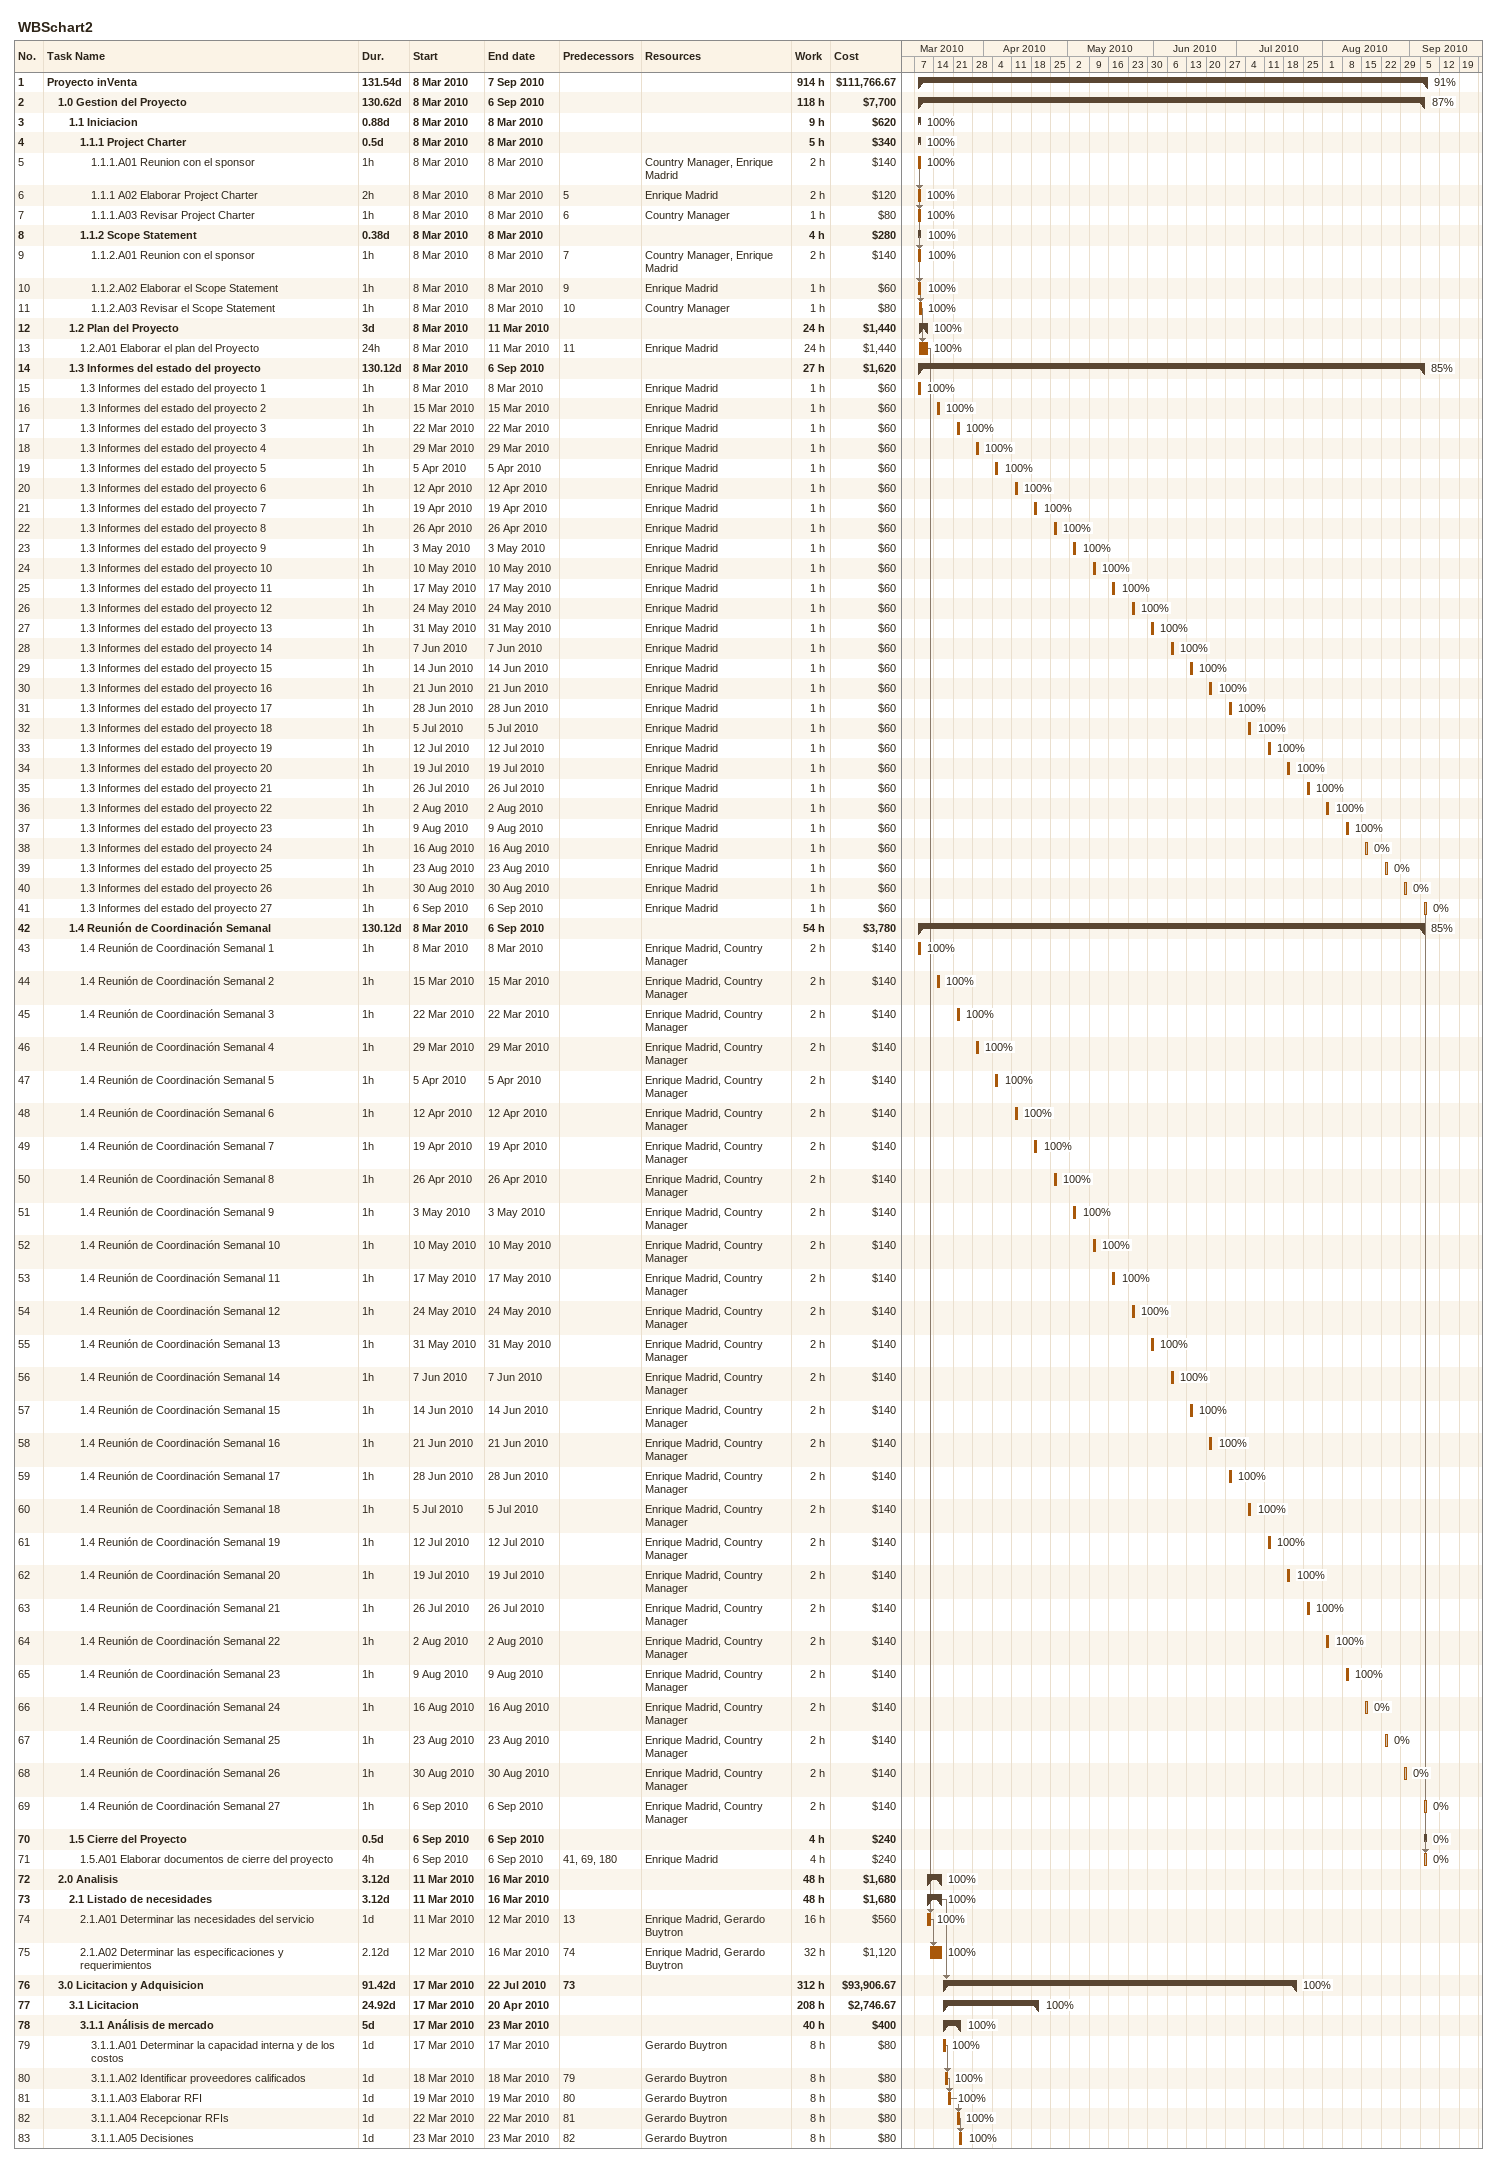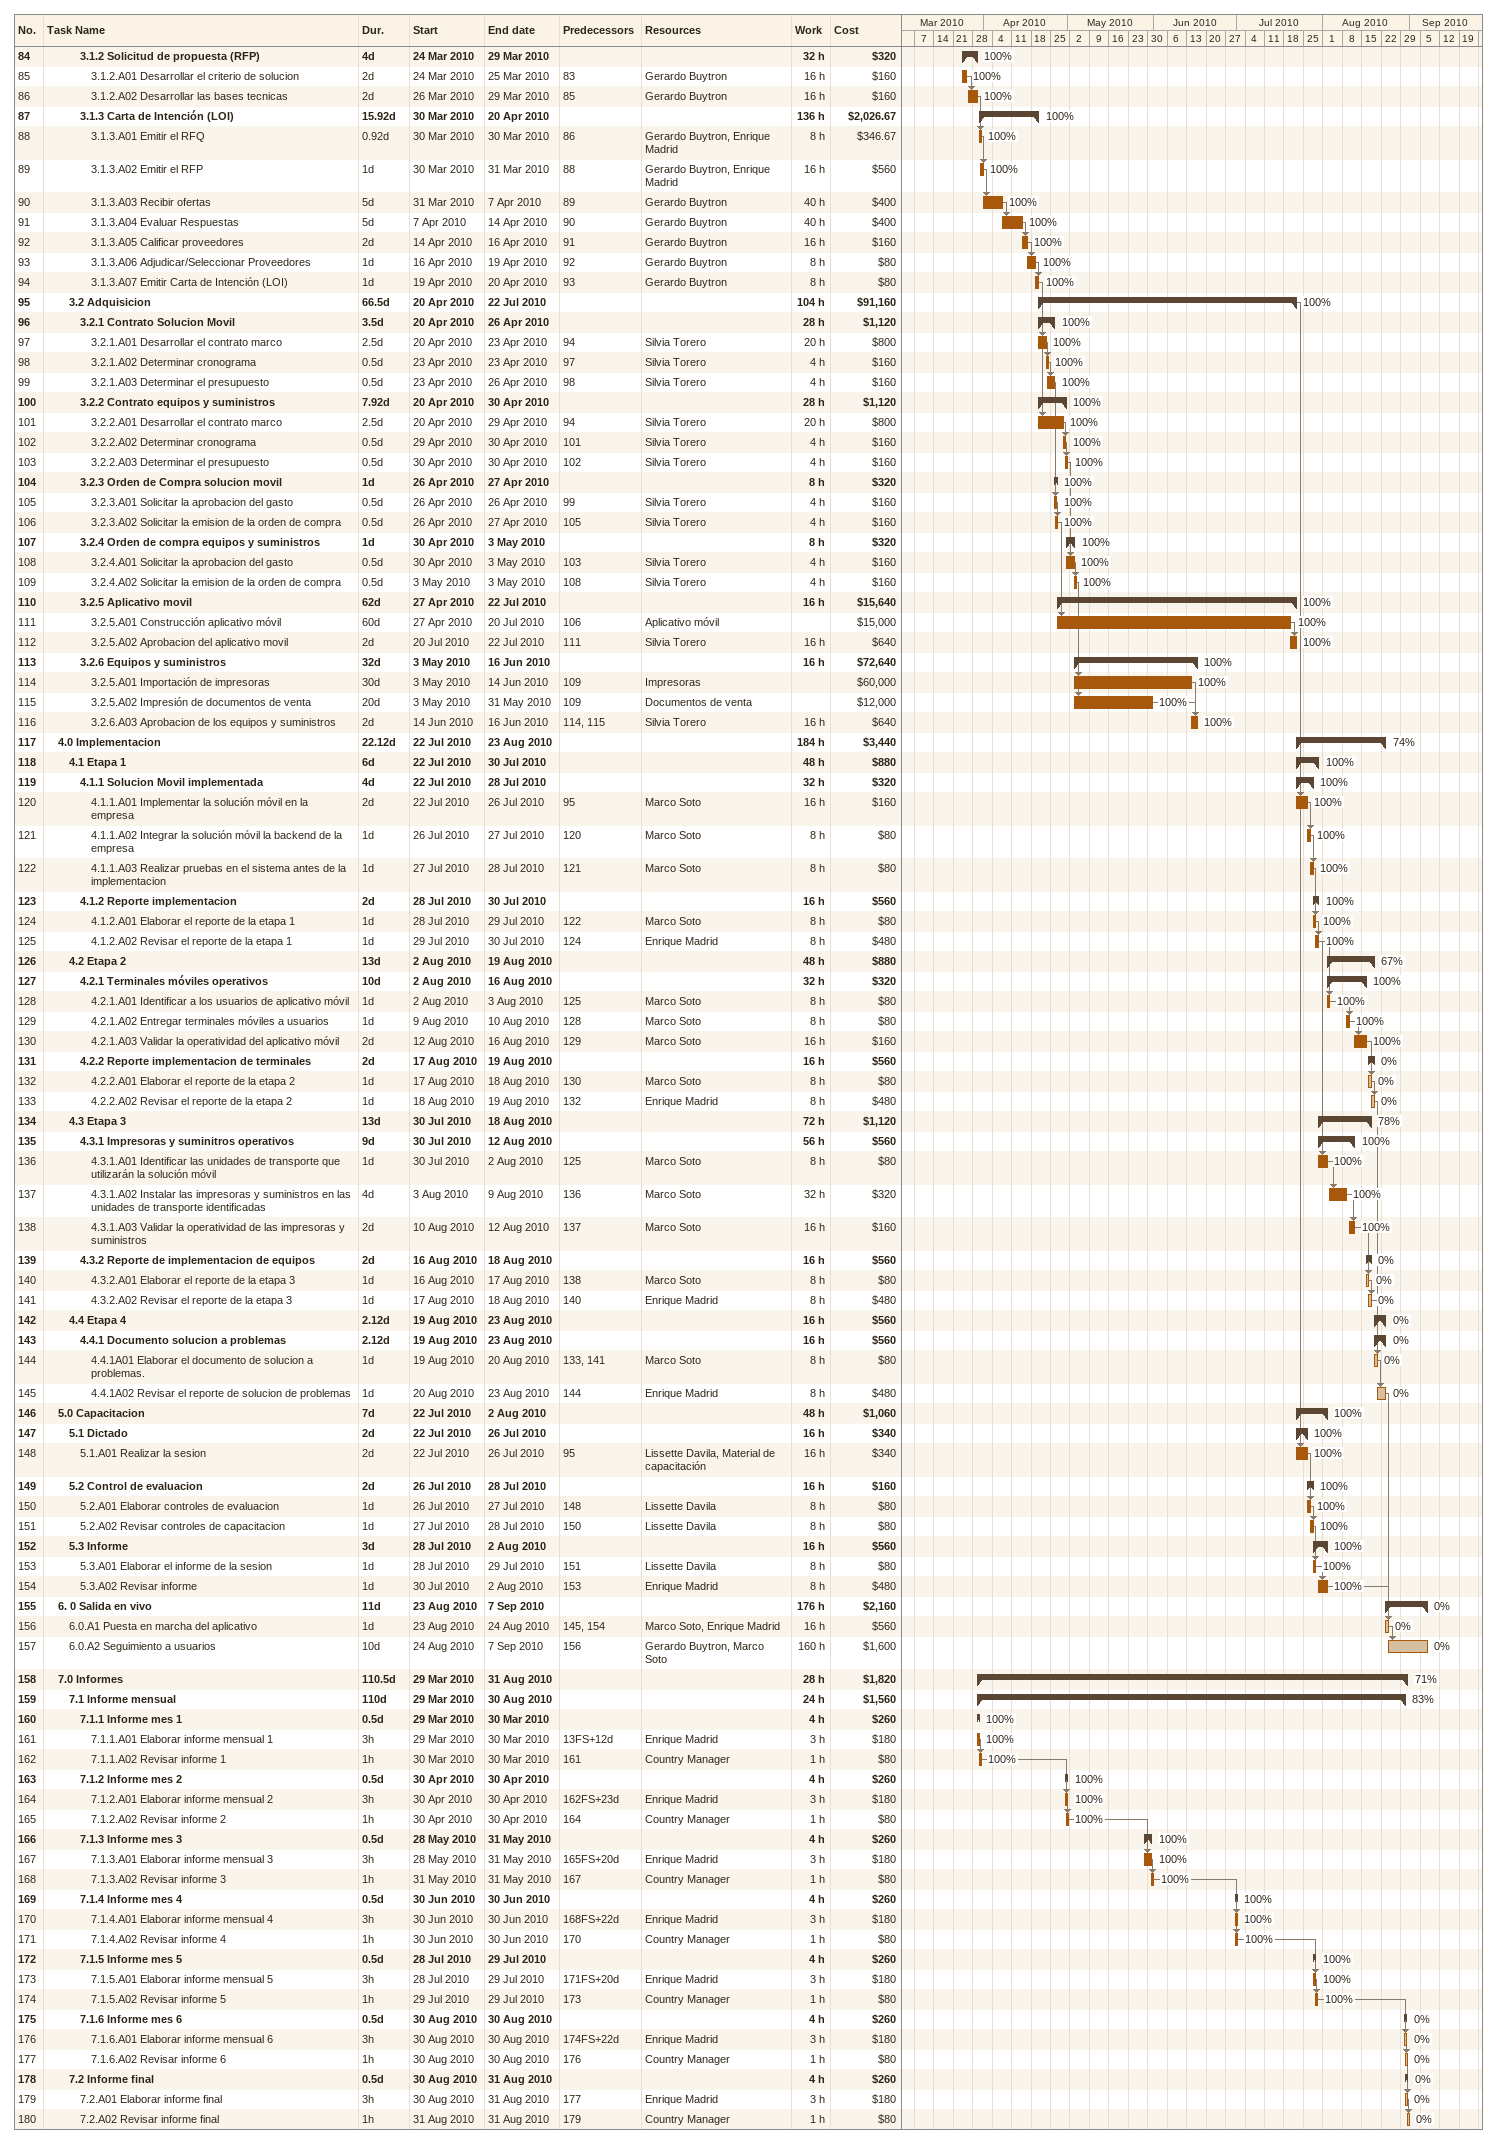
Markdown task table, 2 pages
WBSchart2

| ID | Level | Task | Duration | Start | Finish | Predecessors | Resources | % complete | Work (h) | Cost ($) |
|---|---|---|---|---|---|---|---|---|---|---|
| 1 | 1 | **Proyecto inVenta** | 131.54d | 2010-03-08 | 2010-09-07 |  |  | 91 | 914 | 111766.67 |
| 2 | 2 | **1.0 Gestion del Proyecto** | 130.62d | 2010-03-08 | 2010-09-06 |  |  | 87 | 118 | 7700 |
| 3 | 3 | **1.1 Iniciacion** | 0.88d | 2010-03-08 | 2010-03-08 |  |  | 100 | 9 | 620 |
| 4 | 4 | **1.1.1 Project Charter** | 0.5d | 2010-03-08 | 2010-03-08 |  |  | 100 | 5 | 340 |
| 5 | 5 | 1.1.1.A01 Reunion con el sponsor | 1h | 2010-03-08 | 2010-03-08 |  | Country Manager, Enrique Madrid | 100 | 2 | 140 |
| 6 | 5 | 1.1.1 A02 Elaborar Project Charter | 2h | 2010-03-08 | 2010-03-08 | 5 | Enrique Madrid | 100 | 2 | 120 |
| 7 | 5 | 1.1.1.A03 Revisar Project Charter | 1h | 2010-03-08 | 2010-03-08 | 6 | Country Manager | 100 | 1 | 80 |
| 8 | 4 | **1.1.2 Scope Statement** | 0.38d | 2010-03-08 | 2010-03-08 |  |  | 100 | 4 | 280 |
| 9 | 5 | 1.1.2.A01 Reunion con el sponsor | 1h | 2010-03-08 | 2010-03-08 | 7 | Country Manager, Enrique Madrid | 100 | 2 | 140 |
| 10 | 5 | 1.1.2.A02 Elaborar el Scope Statement | 1h | 2010-03-08 | 2010-03-08 | 9 | Enrique Madrid | 100 | 1 | 60 |
| 11 | 5 | 1.1.2.A03 Revisar el Scope Statement | 1h | 2010-03-08 | 2010-03-08 | 10 | Country Manager | 100 | 1 | 80 |
| 12 | 3 | **1.2 Plan del Proyecto** | 3d | 2010-03-08 | 2010-03-11 |  |  | 100 | 24 | 1440 |
| 13 | 4 | 1.2.A01 Elaborar el plan del Proyecto | 24h | 2010-03-08 | 2010-03-11 | 11 | Enrique Madrid | 100 | 24 | 1440 |
| 14 | 3 | **1.3 Informes del estado del proyecto** | 130.12d | 2010-03-08 | 2010-09-06 |  |  | 85 | 27 | 1620 |
| 15 | 4 | 1.3 Informes del estado del proyecto 1 | 1h | 2010-03-08 | 2010-03-08 |  | Enrique Madrid | 100 | 1 | 60 |
| 16 | 4 | 1.3 Informes del estado del proyecto 2 | 1h | 2010-03-15 | 2010-03-15 |  | Enrique Madrid | 100 | 1 | 60 |
| 17 | 4 | 1.3 Informes del estado del proyecto 3 | 1h | 2010-03-22 | 2010-03-22 |  | Enrique Madrid | 100 | 1 | 60 |
| 18 | 4 | 1.3 Informes del estado del proyecto 4 | 1h | 2010-03-29 | 2010-03-29 |  | Enrique Madrid | 100 | 1 | 60 |
| 19 | 4 | 1.3 Informes del estado del proyecto 5 | 1h | 2010-04-05 | 2010-04-05 |  | Enrique Madrid | 100 | 1 | 60 |
| 20 | 4 | 1.3 Informes del estado del proyecto 6 | 1h | 2010-04-12 | 2010-04-12 |  | Enrique Madrid | 100 | 1 | 60 |
| 21 | 4 | 1.3 Informes del estado del proyecto 7 | 1h | 2010-04-19 | 2010-04-19 |  | Enrique Madrid | 100 | 1 | 60 |
| 22 | 4 | 1.3 Informes del estado del proyecto 8 | 1h | 2010-04-26 | 2010-04-26 |  | Enrique Madrid | 100 | 1 | 60 |
| 23 | 4 | 1.3 Informes del estado del proyecto 9 | 1h | 2010-05-03 | 2010-05-03 |  | Enrique Madrid | 100 | 1 | 60 |
| 24 | 4 | 1.3 Informes del estado del proyecto 10 | 1h | 2010-05-10 | 2010-05-10 |  | Enrique Madrid | 100 | 1 | 60 |
| 25 | 4 | 1.3 Informes del estado del proyecto 11 | 1h | 2010-05-17 | 2010-05-17 |  | Enrique Madrid | 100 | 1 | 60 |
| 26 | 4 | 1.3 Informes del estado del proyecto 12 | 1h | 2010-05-24 | 2010-05-24 |  | Enrique Madrid | 100 | 1 | 60 |
| 27 | 4 | 1.3 Informes del estado del proyecto 13 | 1h | 2010-05-31 | 2010-05-31 |  | Enrique Madrid | 100 | 1 | 60 |
| 28 | 4 | 1.3 Informes del estado del proyecto 14 | 1h | 2010-06-07 | 2010-06-07 |  | Enrique Madrid | 100 | 1 | 60 |
| 29 | 4 | 1.3 Informes del estado del proyecto 15 | 1h | 2010-06-14 | 2010-06-14 |  | Enrique Madrid | 100 | 1 | 60 |
| 30 | 4 | 1.3 Informes del estado del proyecto 16 | 1h | 2010-06-21 | 2010-06-21 |  | Enrique Madrid | 100 | 1 | 60 |
| 31 | 4 | 1.3 Informes del estado del proyecto 17 | 1h | 2010-06-28 | 2010-06-28 |  | Enrique Madrid | 100 | 1 | 60 |
| 32 | 4 | 1.3 Informes del estado del proyecto 18 | 1h | 2010-07-05 | 2010-07-05 |  | Enrique Madrid | 100 | 1 | 60 |
| 33 | 4 | 1.3 Informes del estado del proyecto 19 | 1h | 2010-07-12 | 2010-07-12 |  | Enrique Madrid | 100 | 1 | 60 |
| 34 | 4 | 1.3 Informes del estado del proyecto 20 | 1h | 2010-07-19 | 2010-07-19 |  | Enrique Madrid | 100 | 1 | 60 |
| 35 | 4 | 1.3 Informes del estado del proyecto 21 | 1h | 2010-07-26 | 2010-07-26 |  | Enrique Madrid | 100 | 1 | 60 |
| 36 | 4 | 1.3 Informes del estado del proyecto 22 | 1h | 2010-08-02 | 2010-08-02 |  | Enrique Madrid | 100 | 1 | 60 |
| 37 | 4 | 1.3 Informes del estado del proyecto 23 | 1h | 2010-08-09 | 2010-08-09 |  | Enrique Madrid | 100 | 1 | 60 |
| 38 | 4 | 1.3 Informes del estado del proyecto 24 | 1h | 2010-08-16 | 2010-08-16 |  | Enrique Madrid | 0 | 1 | 60 |
| 39 | 4 | 1.3 Informes del estado del proyecto 25 | 1h | 2010-08-23 | 2010-08-23 |  | Enrique Madrid | 0 | 1 | 60 |
| 40 | 4 | 1.3 Informes del estado del proyecto 26 | 1h | 2010-08-30 | 2010-08-30 |  | Enrique Madrid | 0 | 1 | 60 |
| 41 | 4 | 1.3 Informes del estado del proyecto 27 | 1h | 2010-09-06 | 2010-09-06 |  | Enrique Madrid | 0 | 1 | 60 |
| 42 | 3 | **1.4 Reunión de Coordinación Semanal** | 130.12d | 2010-03-08 | 2010-09-06 |  |  | 85 | 54 | 3780 |
| 43 | 4 | 1.4 Reunión de Coordinación Semanal 1 | 1h | 2010-03-08 | 2010-03-08 |  | Enrique Madrid, Country Manager | 100 | 2 | 140 |
| 44 | 4 | 1.4 Reunión de Coordinación Semanal 2 | 1h | 2010-03-15 | 2010-03-15 |  | Enrique Madrid, Country Manager | 100 | 2 | 140 |
| 45 | 4 | 1.4 Reunión de Coordinación Semanal 3 | 1h | 2010-03-22 | 2010-03-22 |  | Enrique Madrid, Country Manager | 100 | 2 | 140 |
| 46 | 4 | 1.4 Reunión de Coordinación Semanal 4 | 1h | 2010-03-29 | 2010-03-29 |  | Enrique Madrid, Country Manager | 100 | 2 | 140 |
| 47 | 4 | 1.4 Reunión de Coordinación Semanal 5 | 1h | 2010-04-05 | 2010-04-05 |  | Enrique Madrid, Country Manager | 100 | 2 | 140 |
| 48 | 4 | 1.4 Reunión de Coordinación Semanal 6 | 1h | 2010-04-12 | 2010-04-12 |  | Enrique Madrid, Country Manager | 100 | 2 | 140 |
| 49 | 4 | 1.4 Reunión de Coordinación Semanal 7 | 1h | 2010-04-19 | 2010-04-19 |  | Enrique Madrid, Country Manager | 100 | 2 | 140 |
| 50 | 4 | 1.4 Reunión de Coordinación Semanal 8 | 1h | 2010-04-26 | 2010-04-26 |  | Enrique Madrid, Country Manager | 100 | 2 | 140 |
| 51 | 4 | 1.4 Reunión de Coordinación Semanal 9 | 1h | 2010-05-03 | 2010-05-03 |  | Enrique Madrid, Country Manager | 100 | 2 | 140 |
| 52 | 4 | 1.4 Reunión de Coordinación Semanal 10 | 1h | 2010-05-10 | 2010-05-10 |  | Enrique Madrid, Country Manager | 100 | 2 | 140 |
| 53 | 4 | 1.4 Reunión de Coordinación Semanal 11 | 1h | 2010-05-17 | 2010-05-17 |  | Enrique Madrid, Country Manager | 100 | 2 | 140 |
| 54 | 4 | 1.4 Reunión de Coordinación Semanal 12 | 1h | 2010-05-24 | 2010-05-24 |  | Enrique Madrid, Country Manager | 100 | 2 | 140 |
| 55 | 4 | 1.4 Reunión de Coordinación Semanal 13 | 1h | 2010-05-31 | 2010-05-31 |  | Enrique Madrid, Country Manager | 100 | 2 | 140 |
| 56 | 4 | 1.4 Reunión de Coordinación Semanal 14 | 1h | 2010-06-07 | 2010-06-07 |  | Enrique Madrid, Country Manager | 100 | 2 | 140 |
| 57 | 4 | 1.4 Reunión de Coordinación Semanal 15 | 1h | 2010-06-14 | 2010-06-14 |  | Enrique Madrid, Country Manager | 100 | 2 | 140 |
| 58 | 4 | 1.4 Reunión de Coordinación Semanal 16 | 1h | 2010-06-21 | 2010-06-21 |  | Enrique Madrid, Country Manager | 100 | 2 | 140 |
| 59 | 4 | 1.4 Reunión de Coordinación Semanal 17 | 1h | 2010-06-28 | 2010-06-28 |  | Enrique Madrid, Country Manager | 100 | 2 | 140 |
| 60 | 4 | 1.4 Reunión de Coordinación Semanal 18 | 1h | 2010-07-05 | 2010-07-05 |  | Enrique Madrid, Country Manager | 100 | 2 | 140 |
| 61 | 4 | 1.4 Reunión de Coordinación Semanal 19 | 1h | 2010-07-12 | 2010-07-12 |  | Enrique Madrid, Country Manager | 100 | 2 | 140 |
| 62 | 4 | 1.4 Reunión de Coordinación Semanal 20 | 1h | 2010-07-19 | 2010-07-19 |  | Enrique Madrid, Country Manager | 100 | 2 | 140 |
| 63 | 4 | 1.4 Reunión de Coordinación Semanal 21 | 1h | 2010-07-26 | 2010-07-26 |  | Enrique Madrid, Country Manager | 100 | 2 | 140 |
| 64 | 4 | 1.4 Reunión de Coordinación Semanal 22 | 1h | 2010-08-02 | 2010-08-02 |  | Enrique Madrid, Country Manager | 100 | 2 | 140 |
| 65 | 4 | 1.4 Reunión de Coordinación Semanal 23 | 1h | 2010-08-09 | 2010-08-09 |  | Enrique Madrid, Country Manager | 100 | 2 | 140 |
| 66 | 4 | 1.4 Reunión de Coordinación Semanal 24 | 1h | 2010-08-16 | 2010-08-16 |  | Enrique Madrid, Country Manager | 0 | 2 | 140 |
| 67 | 4 | 1.4 Reunión de Coordinación Semanal 25 | 1h | 2010-08-23 | 2010-08-23 |  | Enrique Madrid, Country Manager | 0 | 2 | 140 |
| 68 | 4 | 1.4 Reunión de Coordinación Semanal 26 | 1h | 2010-08-30 | 2010-08-30 |  | Enrique Madrid, Country Manager | 0 | 2 | 140 |
| 69 | 4 | 1.4 Reunión de Coordinación Semanal 27 | 1h | 2010-09-06 | 2010-09-06 |  | Enrique Madrid, Country Manager | 0 | 2 | 140 |
| 70 | 3 | **1.5 Cierre del Proyecto** | 0.5d | 2010-09-06 | 2010-09-06 |  |  | 0 | 4 | 240 |
| 71 | 4 | 1.5.A01 Elaborar documentos de cierre del proyecto | 4h | 2010-09-06 | 2010-09-06 | 41, 69, 180 | Enrique Madrid | 0 | 4 | 240 |
| 72 | 2 | **2.0 Analisis** | 3.12d | 2010-03-11 | 2010-03-16 |  |  | 100 | 48 | 1680 |
| 73 | 3 | **2.1 Listado de necesidades** | 3.12d | 2010-03-11 | 2010-03-16 |  |  | 100 | 48 | 1680 |
| 74 | 4 | 2.1.A01 Determinar las necesidades del servicio | 1d | 2010-03-11 | 2010-03-12 | 13 | Enrique Madrid, Gerardo Buytron | 100 | 16 | 560 |
| 75 | 4 | 2.1.A02 Determinar las especificaciones y requerimientos | 2.12d | 2010-03-12 | 2010-03-16 | 74 | Enrique Madrid, Gerardo Buytron | 100 | 32 | 1120 |
| 76 | 2 | **3.0 Licitacion y Adquisicion** | 91.42d | 2010-03-17 | 2010-07-22 | 73 |  | 100 | 312 | 93906.67 |
| 77 | 3 | **3.1 Licitacion** | 24.92d | 2010-03-17 | 2010-04-20 |  |  | 100 | 208 | 2746.67 |
| 78 | 4 | **3.1.1 Análisis de mercado** | 5d | 2010-03-17 | 2010-03-23 |  |  | 100 | 40 | 400 |
| 79 | 5 | 3.1.1.A01 Determinar la capacidad interna y de los costos | 1d | 2010-03-17 | 2010-03-17 |  | Gerardo Buytron | 100 | 8 | 80 |
| 80 | 5 | 3.1.1.A02 Identificar proveedores calificados | 1d | 2010-03-18 | 2010-03-18 | 79 | Gerardo Buytron | 100 | 8 | 80 |
| 81 | 5 | 3.1.1.A03 Elaborar RFI | 1d | 2010-03-19 | 2010-03-19 | 80 | Gerardo Buytron | 100 | 8 | 80 |
| 82 | 5 | 3.1.1.A04 Recepcionar RFIs | 1d | 2010-03-22 | 2010-03-22 | 81 | Gerardo Buytron | 100 | 8 | 80 |
| 83 | 5 | 3.1.1.A05 Decisiones | 1d | 2010-03-23 | 2010-03-23 | 82 | Gerardo Buytron | 100 | 8 | 80 |
| 84 | 4 | **3.1.2 Solicitud de propuesta (RFP)** | 4d | 2010-03-24 | 2010-03-29 |  |  | 100 | 32 | 320 |
| 85 | 5 | 3.1.2.A01 Desarrollar el criterio de solucion | 2d | 2010-03-24 | 2010-03-25 | 83 | Gerardo Buytron | 100 | 16 | 160 |
| 86 | 5 | 3.1.2.A02 Desarrollar las bases tecnicas | 2d | 2010-03-26 | 2010-03-29 | 85 | Gerardo Buytron | 100 | 16 | 160 |
| 87 | 4 | **3.1.3 Carta de Intención (LOI)** | 15.92d | 2010-03-30 | 2010-04-20 |  |  | 100 | 136 | 2026.67 |
| 88 | 5 | 3.1.3.A01 Emitir el RFQ | 0.92d | 2010-03-30 | 2010-03-30 | 86 | Gerardo Buytron, Enrique Madrid | 100 | 8 | 346.67 |
| 89 | 5 | 3.1.3.A02 Emitir el RFP | 1d | 2010-03-30 | 2010-03-31 | 88 | Gerardo Buytron, Enrique Madrid | 100 | 16 | 560 |
| 90 | 5 | 3.1.3.A03 Recibir ofertas | 5d | 2010-03-31 | 2010-04-07 | 89 | Gerardo Buytron | 100 | 40 | 400 |
| 91 | 5 | 3.1.3.A04 Evaluar Respuestas | 5d | 2010-04-07 | 2010-04-14 | 90 | Gerardo Buytron | 100 | 40 | 400 |
| 92 | 5 | 3.1.3.A05 Calificar proveedores | 2d | 2010-04-14 | 2010-04-16 | 91 | Gerardo Buytron | 100 | 16 | 160 |
| 93 | 5 | 3.1.3.A06 Adjudicar/Seleccionar Proveedores | 1d | 2010-04-16 | 2010-04-19 | 92 | Gerardo Buytron | 100 | 8 | 80 |
| 94 | 5 | 3.1.3.A07 Emitir Carta de Intención (LOI) | 1d | 2010-04-19 | 2010-04-20 | 93 | Gerardo Buytron | 100 | 8 | 80 |
| 95 | 3 | **3.2 Adquisicion** | 66.5d | 2010-04-20 | 2010-07-22 |  |  | 100 | 104 | 91160 |
| 96 | 4 | **3.2.1 Contrato Solucion Movil** | 3.5d | 2010-04-20 | 2010-04-26 |  |  | 100 | 28 | 1120 |
| 97 | 5 | 3.2.1.A01 Desarrollar el contrato marco | 2.5d | 2010-04-20 | 2010-04-23 | 94 | Silvia Torero | 100 | 20 | 800 |
| 98 | 5 | 3.2.1.A02 Determinar cronograma | 0.5d | 2010-04-23 | 2010-04-23 | 97 | Silvia Torero | 100 | 4 | 160 |
| 99 | 5 | 3.2.1.A03 Determinar el presupuesto | 0.5d | 2010-04-23 | 2010-04-26 | 98 | Silvia Torero | 100 | 4 | 160 |
| 100 | 4 | **3.2.2 Contrato equipos y suministros** | 7.92d | 2010-04-20 | 2010-04-30 |  |  | 100 | 28 | 1120 |
| 101 | 5 | 3.2.2.A01 Desarrollar el contrato marco | 2.5d | 2010-04-20 | 2010-04-29 | 94 | Silvia Torero | 100 | 20 | 800 |
| 102 | 5 | 3.2.2.A02 Determinar cronograma | 0.5d | 2010-04-29 | 2010-04-30 | 101 | Silvia Torero | 100 | 4 | 160 |
| 103 | 5 | 3.2.2.A03 Determinar el presupuesto | 0.5d | 2010-04-30 | 2010-04-30 | 102 | Silvia Torero | 100 | 4 | 160 |
| 104 | 4 | **3.2.3 Orden de Compra solucion movil** | 1d | 2010-04-26 | 2010-04-27 |  |  | 100 | 8 | 320 |
| 105 | 5 | 3.2.3.A01 Solicitar la aprobacion del gasto | 0.5d | 2010-04-26 | 2010-04-26 | 99 | Silvia Torero | 100 | 4 | 160 |
| 106 | 5 | 3.2.3.A02 Solicitar la emision de la orden de compra | 0.5d | 2010-04-26 | 2010-04-27 | 105 | Silvia Torero | 100 | 4 | 160 |
| 107 | 4 | **3.2.4 Orden de compra equipos y suministros** | 1d | 2010-04-30 | 2010-05-03 |  |  | 100 | 8 | 320 |
| 108 | 5 | 3.2.4.A01 Solicitar la aprobacion del gasto | 0.5d | 2010-04-30 | 2010-05-03 | 103 | Silvia Torero | 100 | 4 | 160 |
| 109 | 5 | 3.2.4.A02 Solicitar la emision de la orden de compra | 0.5d | 2010-05-03 | 2010-05-03 | 108 | Silvia Torero | 100 | 4 | 160 |
| 110 | 4 | **3.2.5 Aplicativo movil** | 62d | 2010-04-27 | 2010-07-22 |  |  | 100 | 16 | 15640 |
| 111 | 5 | 3.2.5.A01 Construcción aplicativo móvil | 60d | 2010-04-27 | 2010-07-20 | 106 | Aplicativo móvil | 100 |  | 15000 |
| 112 | 5 | 3.2.5.A02 Aprobacion del aplicativo movil | 2d | 2010-07-20 | 2010-07-22 | 111 | Silvia Torero | 100 | 16 | 640 |
| 113 | 4 | **3.2.6 Equipos y suministros** | 32d | 2010-05-03 | 2010-06-16 |  |  | 100 | 16 | 72640 |
| 114 | 5 | 3.2.5.A01 Importación de impresoras | 30d | 2010-05-03 | 2010-06-14 | 109 | Impresoras | 100 |  | 60000 |
| 115 | 5 | 3.2.5.A02 Impresión de documentos de venta | 20d | 2010-05-03 | 2010-05-31 | 109 | Documentos de venta | 100 |  | 12000 |
| 116 | 5 | 3.2.6.A03 Aprobacion de los equipos y suministros | 2d | 2010-06-14 | 2010-06-16 | 114, 115 | Silvia Torero | 100 | 16 | 640 |
| 117 | 2 | **4.0 Implementacion** | 22.12d | 2010-07-22 | 2010-08-23 |  |  | 74 | 184 | 3440 |
| 118 | 3 | **4.1 Etapa 1** | 6d | 2010-07-22 | 2010-07-30 |  |  | 100 | 48 | 880 |
| 119 | 4 | **4.1.1 Solucion Movil implementada** | 4d | 2010-07-22 | 2010-07-28 |  |  | 100 | 32 | 320 |
| 120 | 5 | 4.1.1.A01 Implementar la solución móvil en la empresa | 2d | 2010-07-22 | 2010-07-26 | 95 | Marco Soto | 100 | 16 | 160 |
| 121 | 5 | 4.1.1.A02 Integrar la solución móvil la backend de la empresa | 1d | 2010-07-26 | 2010-07-27 | 120 | Marco Soto | 100 | 8 | 80 |
| 122 | 5 | 4.1.1.A03 Realizar pruebas en el sistema antes de la implementacion | 1d | 2010-07-27 | 2010-07-28 | 121 | Marco Soto | 100 | 8 | 80 |
| 123 | 4 | **4.1.2 Reporte implementacion** | 2d | 2010-07-28 | 2010-07-30 |  |  | 100 | 16 | 560 |
| 124 | 5 | 4.1.2.A01 Elaborar el reporte de la etapa 1 | 1d | 2010-07-28 | 2010-07-29 | 122 | Marco Soto | 100 | 8 | 80 |
| 125 | 5 | 4.1.2.A02 Revisar el reporte de la etapa 1 | 1d | 2010-07-29 | 2010-07-30 | 124 | Enrique Madrid | 100 | 8 | 480 |
| 126 | 3 | **4.2 Etapa 2** | 13d | 2010-08-02 | 2010-08-19 |  |  | 67 | 48 | 880 |
| 127 | 4 | **4.2.1 Terminales móviles operativos** | 10d | 2010-08-02 | 2010-08-16 |  |  | 100 | 32 | 320 |
| 128 | 5 | 4.2.1.A01 Identificar a los usuarios de aplicativo móvil | 1d | 2010-08-02 | 2010-08-03 | 125 | Marco Soto | 100 | 8 | 80 |
| 129 | 5 | 4.2.1.A02 Entregar terminales móviles a usuarios | 1d | 2010-08-09 | 2010-08-10 | 128 | Marco Soto | 100 | 8 | 80 |
| 130 | 5 | 4.2.1.A03 Validar la operatividad del aplicativo móvil | 2d | 2010-08-12 | 2010-08-16 | 129 | Marco Soto | 100 | 16 | 160 |
| 131 | 4 | **4.2.2 Reporte implementacion de terminales** | 2d | 2010-08-17 | 2010-08-19 |  |  | 0 | 16 | 560 |
| 132 | 5 | 4.2.2.A01 Elaborar el reporte de la etapa 2 | 1d | 2010-08-17 | 2010-08-18 | 130 | Marco Soto | 0 | 8 | 80 |
| 133 | 5 | 4.2.2.A02 Revisar el reporte de la etapa 2 | 1d | 2010-08-18 | 2010-08-19 | 132 | Enrique Madrid | 0 | 8 | 480 |
| 134 | 3 | **4.3 Etapa 3** | 13d | 2010-07-30 | 2010-08-18 |  |  | 78 | 72 | 1120 |
| 135 | 4 | **4.3.1 Impresoras y suminitros operativos** | 9d | 2010-07-30 | 2010-08-12 |  |  | 100 | 56 | 560 |
| 136 | 5 | 4.3.1.A01 Identificar las unidades de transporte que utilizarán la solución móvil | 1d | 2010-07-30 | 2010-08-02 | 125 | Marco Soto | 100 | 8 | 80 |
| 137 | 5 | 4.3.1.A02 Instalar las impresoras y suministros en las unidades de transporte identificadas | 4d | 2010-08-03 | 2010-08-09 | 136 | Marco Soto | 100 | 32 | 320 |
| 138 | 5 | 4.3.1.A03 Validar la operatividad de las impresoras y suministros | 2d | 2010-08-10 | 2010-08-12 | 137 | Marco Soto | 100 | 16 | 160 |
| 139 | 4 | **4.3.2 Reporte de implementacion de equipos** | 2d | 2010-08-16 | 2010-08-18 |  |  | 0 | 16 | 560 |
| 140 | 5 | 4.3.2.A01 Elaborar el reporte de la etapa 3 | 1d | 2010-08-16 | 2010-08-17 | 138 | Marco Soto | 0 | 8 | 80 |
| 141 | 5 | 4.3.2.A02 Revisar el reporte de la etapa 3 | 1d | 2010-08-17 | 2010-08-18 | 140 | Enrique Madrid | 0 | 8 | 480 |
| 142 | 3 | **4.4 Etapa 4** | 2.12d | 2010-08-19 | 2010-08-23 |  |  | 0 | 16 | 560 |
| 143 | 4 | **4.4.1 Documento solucion a problemas** | 2.12d | 2010-08-19 | 2010-08-23 |  |  | 0 | 16 | 560 |
| 144 | 5 | 4.4.1A01 Elaborar el documento de solucion a problemas. | 1d | 2010-08-19 | 2010-08-20 | 133, 141 | Marco Soto | 0 | 8 | 80 |
| 145 | 5 | 4.4.1A02 Revisar el reporte de solucion de problemas | 1d | 2010-08-20 | 2010-08-23 | 144 | Enrique Madrid | 0 | 8 | 480 |
| 146 | 2 | **5.0 Capacitacion** | 7d | 2010-07-22 | 2010-08-02 |  |  | 100 | 48 | 1060 |
| 147 | 3 | **5.1 Dictado** | 2d | 2010-07-22 | 2010-07-26 |  |  | 100 | 16 | 340 |
| 148 | 4 | 5.1.A01 Realizar la sesion | 2d | 2010-07-22 | 2010-07-26 | 95 | Lissette Davila, Material de capacitación | 100 | 16 | 340 |
| 149 | 3 | **5.2 Control de evaluacion** | 2d | 2010-07-26 | 2010-07-28 |  |  | 100 | 16 | 160 |
| 150 | 4 | 5.2.A01 Elaborar controles de evaluacion | 1d | 2010-07-26 | 2010-07-27 | 148 | Lissette Davila | 100 | 8 | 80 |
| 151 | 4 | 5.2.A02 Revisar controles de capacitacion | 1d | 2010-07-27 | 2010-07-28 | 150 | Lissette Davila | 100 | 8 | 80 |
| 152 | 3 | **5.3 Informe** | 3d | 2010-07-28 | 2010-08-02 |  |  | 100 | 16 | 560 |
| 153 | 4 | 5.3.A01 Elaborar el informe de la sesion | 1d | 2010-07-28 | 2010-07-29 | 151 | Lissette Davila | 100 | 8 | 80 |
| 154 | 4 | 5.3.A02 Revisar informe | 1d | 2010-07-30 | 2010-08-02 | 153 | Enrique Madrid | 100 | 8 | 480 |
| 155 | 2 | **6. 0 Salida en vivo** | 11d | 2010-08-23 | 2010-09-07 |  |  | 0 | 176 | 2160 |
| 156 | 3 | 6.0.A1 Puesta en marcha del aplicativo | 1d | 2010-08-23 | 2010-08-24 | 145, 154 | Marco Soto, Enrique Madrid | 0 | 16 | 560 |
| 157 | 3 | 6.0.A2 Seguimiento a usuarios | 10d | 2010-08-24 | 2010-09-07 | 156 | Gerardo Buytron, Marco Soto | 0 | 160 | 1600 |
| 158 | 2 | **7.0 Informes** | 110.5d | 2010-03-29 | 2010-08-31 |  |  | 71 | 28 | 1820 |
| 159 | 3 | **7.1 Informe mensual** | 110d | 2010-03-29 | 2010-08-30 |  |  | 83 | 24 | 1560 |
| 160 | 4 | **7.1.1 Informe mes 1** | 0.5d | 2010-03-29 | 2010-03-30 |  |  | 100 | 4 | 260 |
| 161 | 5 | 7.1.1.A01 Elaborar informe mensual 1 | 3h | 2010-03-29 | 2010-03-30 | 13FS+12d | Enrique Madrid | 100 | 3 | 180 |
| 162 | 5 | 7.1.1.A02 Revisar informe 1 | 1h | 2010-03-30 | 2010-03-30 | 161 | Country Manager | 100 | 1 | 80 |
| 163 | 4 | **7.1.2 Informe mes 2** | 0.5d | 2010-04-30 | 2010-04-30 |  |  | 100 | 4 | 260 |
| 164 | 5 | 7.1.2.A01 Elaborar informe mensual 2 | 3h | 2010-04-30 | 2010-04-30 | 162FS+23d | Enrique Madrid | 100 | 3 | 180 |
| 165 | 5 | 7.1.2.A02 Revisar informe 2 | 1h | 2010-04-30 | 2010-04-30 | 164 | Country Manager | 100 | 1 | 80 |
| 166 | 4 | **7.1.3 Informe mes 3** | 0.5d | 2010-05-28 | 2010-05-31 |  |  | 100 | 4 | 260 |
| 167 | 5 | 7.1.3.A01 Elaborar informe mensual 3 | 3h | 2010-05-28 | 2010-05-31 | 165FS+20d | Enrique Madrid | 100 | 3 | 180 |
| 168 | 5 | 7.1.3.A02 Revisar informe 3 | 1h | 2010-05-31 | 2010-05-31 | 167 | Country Manager | 100 | 1 | 80 |
| 169 | 4 | **7.1.4 Informe mes 4** | 0.5d | 2010-06-30 | 2010-06-30 |  |  | 100 | 4 | 260 |
| 170 | 5 | 7.1.4.A01 Elaborar informe mensual 4 | 3h | 2010-06-30 | 2010-06-30 | 168FS+22d | Enrique Madrid | 100 | 3 | 180 |
| 171 | 5 | 7.1.4.A02 Revisar informe 4 | 1h | 2010-06-30 | 2010-06-30 | 170 | Country Manager | 100 | 1 | 80 |
| 172 | 4 | **7.1.5 Informe mes 5** | 0.5d | 2010-07-28 | 2010-07-29 |  |  | 100 | 4 | 260 |
| 173 | 5 | 7.1.5.A01 Elaborar informe mensual 5 | 3h | 2010-07-28 | 2010-07-29 | 171FS+20d | Enrique Madrid | 100 | 3 | 180 |
| 174 | 5 | 7.1.5.A02 Revisar informe 5 | 1h | 2010-07-29 | 2010-07-29 | 173 | Country Manager | 100 | 1 | 80 |
| 175 | 4 | **7.1.6 Informe mes 6** | 0.5d | 2010-08-30 | 2010-08-30 |  |  | 0 | 4 | 260 |
| 176 | 5 | 7.1.6.A01 Elaborar informe mensual 6 | 3h | 2010-08-30 | 2010-08-30 | 174FS+22d | Enrique Madrid | 0 | 3 | 180 |
| 177 | 5 | 7.1.6.A02 Revisar informe 6 | 1h | 2010-08-30 | 2010-08-30 | 176 | Country Manager | 0 | 1 | 80 |
| 178 | 3 | **7.2 Informe final** | 0.5d | 2010-08-30 | 2010-08-31 |  |  | 0 | 4 | 260 |
| 179 | 4 | 7.2.A01 Elaborar informe final | 3h | 2010-08-30 | 2010-08-31 | 177 | Enrique Madrid | 0 | 3 | 180 |
| 180 | 4 | 7.2.A02 Revisar informe final | 1h | 2010-08-31 | 2010-08-31 | 179 | Country Manager | 0 | 1 | 80 |
